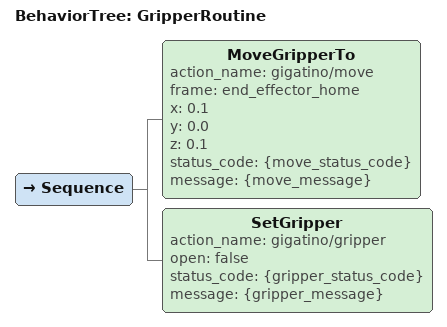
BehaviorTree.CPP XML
<?xml version="1.0"?>
<root BTCPP_format="4">
  <BehaviorTree ID="GripperRoutine">
    <Sequence>
      <MoveGripperTo action_name="gigatino/move"
                     frame="end_effector_home"
                     x="0.1"
                     y="0.0"
                     z="0.1"
                     status_code="{move_status_code}"
                     message="{move_message}"/>
      <SetGripper action_name="gigatino/gripper"
                  open="false"
                  status_code="{gripper_status_code}"
                  message="{gripper_message}"/>
    </Sequence>
  </BehaviorTree>
</root>
